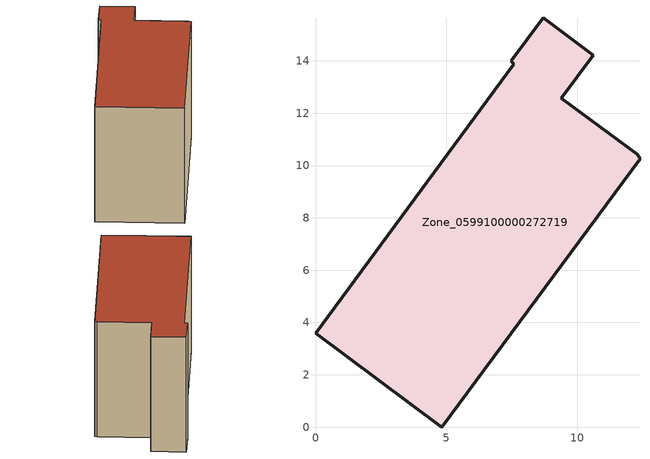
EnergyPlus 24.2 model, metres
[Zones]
Zone_0599100000272719
 floor ground (C_G): 7.48,14.01 8.71,15.64 10.63,14.22 9.4,12.57 12.31,10.42 12.41,10.27 4.83,0 0,3.59 7.59,13.87 z1.22
 wall outside (C_F): 12.41,10.27 12.31,10.42 9.4,12.57 10.63,14.22 8.71,15.64 7.48,14.01 7.59,13.87 0,3.59 4.83,0 12.41,10.27 z1.22:9.82
 roof outside (C_R): 4.83,0 12.41,10.27 12.31,10.42 9.4,12.57 10.63,14.22 8.71,15.64 7.48,14.01 7.59,13.87 0,3.59 z9.82
[BUILDING]
Pand.0599100000272719: North Axis=0; Terrain=City; Loads Convergence Tolerance Value=0.04; Temperature Convergence Tolerance Value=0.4; Solar Distribution=FullExterior; Maximum Number of Warmup Days=25; Minimum Number of Warmup Days=1
[Site:Location]
Rotterdam.The.Hague.AP_ZH_NLD Design_Conditions: Latitude=51.96; Longitude=4.45; Time Zone=1; Elevation=-4.5
[SITE:GROUNDTEMPERATURE:BUILDINGSURFACE]
18, 18, 18, 18, 18, 18, 18, 18, 18, 18, 18, 18
[MATERIAL] Thermal Absorptance=0.9; Solar Absorptance=0.7; Visible Absorptance=0.7
Name | Roughness | Thickness | Conductivity | Density | Specific Heat
G.TI.1965-1974 | MediumSmooth | 0.15 | 0.882353 | 540 | 1210
F.TI.1965-1974 | Rough | 0.3 | 0.697674 | 1920 | 840
R.TI.1965-1974 | MediumRough | 0.2 | 0.232558 | 1500 | 1000
[CONSTRUCTION]
C_G: G.TI.1965-1974
C_F: F.TI.1965-1974
C_R: R.TI.1965-1974
[ZONE]
Zone_0599100000272719: Type=1; Multiplier=1; Ceiling Height=Autocalculate; Volume=Autocalculate; Floor Area=autocalculate; Part of Total Floor Area=Yes
[ZONEINFILTRATION:DESIGNFLOWRATE]
Infil_Zone_0599100000272719: Zone or ZoneList or Space or SpaceList=Zone_0599100000272719; Schedule=AlwaysOn; Design Flow Rate Calculation Method=Flow/Area; Flow Rate per Floor Area=0.003; Constant Term Coefficient=1; Temperature Term Coefficient=0; Velocity Term Coefficient=0; Velocity Squared Term Coefficient=0
[HVACTEMPLATE:ZONE:IDEALLOADSAIRSYSTEM]
Zone_0599100000272719: Maximum Heating Supply Air Temperature=50; Minimum Cooling Supply Air Temperature=13; Maximum Heating Supply Air Humidity Ratio=0.0156; Minimum Cooling Supply Air Humidity Ratio=0.0077; Heating Limit=NoLimit; Cooling Limit=NoLimit; Dehumidification Control Type=ConstantSensibleHeatRatio; Cooling Sensible Heat Ratio=0.7; Dehumidification Setpoint=60; Humidification Control Type=None; Humidification Setpoint=30; Outdoor Air Method=None; Outdoor Air Flow Rate per Person=0.00944; Outdoor Air Flow Rate per Zone Floor Area=0; Outdoor Air Flow Rate per Zone=0; Demand Controlled Ventilation Type=None; Outdoor Air Economizer Type=NoEconomizer; Heat Recovery Type=None; Sensible Heat Recovery Effectiveness=0.7; Latent Heat Recovery Effectiveness=0.65
[ZONECONTROL:THERMOSTAT]
ThermostatControl_Zone_0599100000272719: Zone or ZoneList=Zone_0599100000272719; Control Type Schedule=DualSetpointControlType; Control 1=Thermostat_Zone_0599100000272719; Temperature Difference Between Cutout And Setpoint=0
[THERMOSTATSETPOINT:DUALSETPOINT]
Thermostat_Zone_0599100000272719: Heating Setpoint Temperature Schedule=HeatingSetpoint_Zone_0599100000272719; Cooling Setpoint Temperature Schedule=CoolingSetpoint_Zone_0599100000272719
[SCHEDULE:COMPACT]
HeatingSetpoint_Zone_0599100000272719: Through: 12/31, For: AllDays, Until: 24:00, 21
CoolingSetpoint_Zone_0599100000272719: Through: 12/31, For: AllDays, Until: 24:00, 24
DualSetpointControlType: Through: 12/31, For: AllDays, Until: 24:00, 4
AlwaysOn: Through: 12/31, For: AllDays, Until: 24:00, 1
